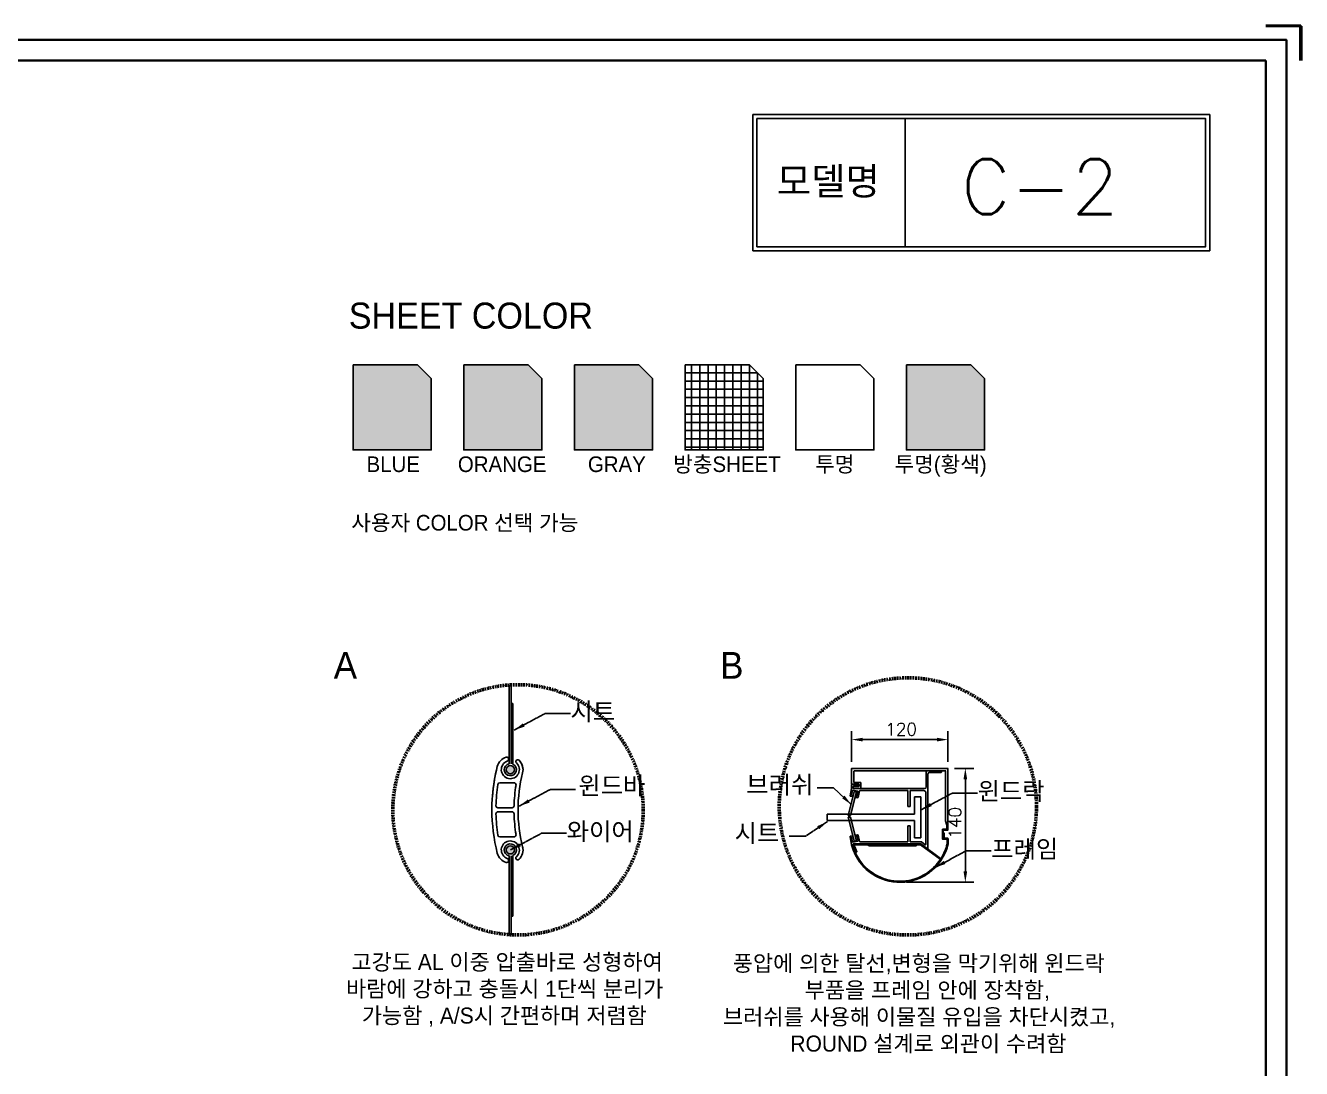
# Model space of a CAD drawing. Header units: millimetres. Extents: x 150937 to 394412, y 327166 to 584759.
# Drawn here: x 204794 to 214104, y 407114 to 414728 of the extents above; entities that cross this region are included whole.
import ezdxf

# ---------------------------------------------------------------- set-up
doc = ezdxf.new("R2010")
doc.units = ezdxf.units.MM
for name, pattern in [('CEN', [62, 60, -1, 0, -1]), ('HIDDEN', [0.375, 0.25, -0.125]), ('HIDDENX2', [19.05, 12.7, -6.35])]:
    doc.linetypes.add(name, pattern=pattern)
doc.layers.add('2', color=2, linetype='HIDDEN')
doc.layers.add('7', color=7, linetype='Continuous')
for name, color, linetype, lineweight in [('2문자(명칭)', 7, 'Continuous', 20), ('4윤곽선', 5, 'Continuous', 70), ('5치수해치', 7, 'Continuous', 25), ('지시선', 1, 'CEN', 20), ('지시선문자', 40, 'Continuous', 20), ('확대선', 1, 'HIDDENX2', 50)]:
    doc.layers.add(name, color=color, linetype=linetype, lineweight=lineweight)
doc.layers.add('plot선', color=130, linetype='Continuous', plot=False)
doc.styles.add('ROMANS', font='romans.shx')
doc.styles.get("Standard").update_dxf_attribs({"font": 'arial.ttf'})
doc.styles.add('돋움', font='')
doc.styles.get('돋움').set_extended_font_data('Dotum')
doc.dimstyles.new('1004', dxfattribs={"dimscale": 50, "dimtxt": 1.8, "dimasz": 1.6, "dimexe": 1.25, "dimexo": 1, "dimtad": 1, "dimtxsty": 'ROMANS', "dimcen": 2.5, "dimclrd": 94, "dimclre": 94, "dimclrt": 151, "dimadec": 0, "dimazin": 0, "dimtfac": 1, "dimtix": 1, "dimtmove": 0, "dimatfit": 3, "dimfxl": 0, "dimarcsym": 0})

# ---------------------------------------------------------------- blocks, each defined once
blk = doc.blocks.new('*D110')
at = {"layer": '5치수해치', "color": 94, "lineweight": -2, "transparency": 16777216}
for p, q in [((75789.2, 61064.1), (75789.2, 61289.2)), ((76492.8, 61064.1), (76492.8, 61289.2)), ((75869.2, 61226.7), (76412.8, 61226.7))]:
    blk.add_line(p, q, dxfattribs=at)
at = {"layer": '5치수해치', "color": 94, "transparency": 16777216}
for points in [[(75869.2, 61240), (75869.2, 61213.3), (75789.2, 61226.7)], [(76412.8, 61240), (76412.8, 61213.3), (76492.8, 61226.7)]]:
    blk.add_solid(points, dxfattribs=at)
at = {"layer": '5치수해치', "color": 151, "transparency": 16777216, "insert": (76150.8, 61302.9), "char_height": 90, "attachment_point": 5, "style": 'ROMANS'}
blk.add_mtext('120', dxfattribs=at)
blk = doc.blocks.new('*D111')
at = {"layer": '5치수해치', "color": 94, "lineweight": -2, "transparency": 16777216}
for p, q in [((76539.9, 61017), (76682.1, 61017)), ((76619.6, 60937), (76619.6, 60265.3)), ((76190.9, 60185.3), (76682.1, 60185.3))]:
    blk.add_line(p, q, dxfattribs=at)
at = {"layer": '5치수해치', "color": 94, "transparency": 16777216}
for points in [[(76606.2, 60937), (76632.9, 60937), (76619.6, 61017)], [(76606.2, 60265.3), (76632.9, 60265.3), (76619.6, 60185.3)]]:
    blk.add_solid(points, dxfattribs=at)
at = {"layer": '5치수해치', "color": 151, "transparency": 16777216, "insert": (76543.3, 60619), "char_height": 90, "attachment_point": 5, "rotation": 90, "style": 'ROMANS'}
blk.add_mtext('140', dxfattribs=at)
blk = doc.blocks.new('C-2 BASE')
h = blk.add_hatch(color=5)
h.dxf.hatch_style = 1
h.paths.add_polyline_path([(14090.459, 11756.711), (14660.152, 11756.711), (14660.152, 12277.851), (14560.152, 12377.851), (14090.459, 12377.851)])
h = blk.add_hatch(color=20)
h.dxf.hatch_style = 1
h.paths.add_polyline_path([(15467.652, 11756.711), (15467.652, 12277.851), (15367.652, 12377.851), (14897.959, 12377.851), (14897.959, 11756.711)])
h = blk.add_hatch(color=252)
h.dxf.hatch_style = 1
h.paths.add_polyline_path([(15705.459, 11756.711), (16275.152, 11756.711), (16275.152, 12277.851), (16175.152, 12377.851), (15705.459, 12377.851)])
h = blk.add_hatch()
h.set_pattern_fill('NET', color=3, scale=19)
h.set_pattern_definition([(0, (11365.153, 10247.13), (0, 60.325), []), (90, (11365.153, 10247.13), (-60.325, 4e-15), [])])
h.paths.add_polyline_path([(17082.652, 12277.851), (16982.652, 12377.851), (16512.959, 12377.851), (16512.959, 11756.711), (17082.652, 11756.711)])
at = {"true_color": 0xfae6b4}
h = blk.add_hatch(color=254, dxfattribs=at)
h.dxf.hatch_style = 1
h.paths.add_polyline_path([(18697.652, 12277.851), (18597.652, 12377.851), (18127.959, 12377.851), (18127.959, 11756.711), (18697.652, 11756.711)])
h = blk.add_hatch(color=256)
h.paths.add_polyline_path([(17762.241, 9261.119), (17744.908, 9263.549), (17737.23, 9232.37, -0.39247851), (17735.8, 9226.561), (17701.603, 9087.689), (17719.885, 9087.689)])
h.paths.add_polyline_path([(17719.885, 9075.562), (17701.603, 9075.562), (17735.006, 8939.914, -0.51541332), (17736.719, 8932.958), (17744.908, 8899.702), (17762.241, 8902.132)])
at = {"layer": '7'}
h = blk.add_hatch(color=256, dxfattribs=at)
h.paths.add_polyline_path([(15266.713, 9422.821, 1), (15208.079, 9422.821, 1)])
h.paths.add_polyline_path([(15266.713, 8836.484, 1), (15208.079, 8836.484, 1)])
for p, q in [((17701.603, 9087.689), (17744.908, 9263.549)), ((17719.885, 9087.689), (17762.241, 9261.119)), ((17744.908, 9263.549), (17762.241, 9261.119)), ((18186.563, 9224.108), (18186.563, 9097.658)), ((18186.563, 9224.108), (18233.47, 9224.108)), ((18233.47, 9224.108), (18233.47, 9050.751)), ((17548.922, 9097.658), (18186.563, 9097.658)), ((17548.922, 9097.658), (17548.922, 9050.751)), ((17548.922, 9050.751), (18186.563, 9050.751)), ((17701.591, 9087.689), (17719.885, 9087.689)), ((17701.591, 9075.562), (17719.885, 9075.562)), ((17701.603, 9075.562), (17744.908, 8899.702)), ((17719.885, 9075.562), (17762.241, 8902.132)), ((18186.563, 8924.302), (18186.563, 9050.751)), ((18233.47, 8924.302), (18233.47, 9097.658)), ((17744.908, 8899.702), (17762.241, 8902.132)), ((18186.563, 8924.302), (18233.47, 8924.302))]:
    blk.add_line(p, q)
for points in [[(14090.459, 12377.851), (14560.152, 12377.851), (14660.152, 12277.851), (14660.152, 11756.711), (14090.459, 11756.711)], [(14897.959, 12377.851), (15367.652, 12377.851), (15467.652, 12277.851), (15467.652, 11756.711), (14897.959, 11756.711)], [(15705.459, 12377.851), (16175.152, 12377.851), (16275.152, 12277.851), (16275.152, 11756.711), (15705.459, 11756.711)], [(16512.959, 12377.851), (16982.652, 12377.851), (17082.652, 12277.851), (17082.652, 11756.711), (16512.959, 11756.711)], [(17320.459, 12377.851), (17790.152, 12377.851), (17890.152, 12277.851), (17890.152, 11756.711), (17320.459, 11756.711)], [(18127.959, 12377.851), (18597.652, 12377.851), (18697.652, 12277.851), (18697.652, 11756.711), (18127.959, 11756.711)]]:
    blk.add_lwpolyline(points, close=True)
at = {"layer": '2'}
for centre, start, end in [((17733.385, 9230.236), 258.4619485, 78.4619485), ((17733.385, 8935.826), 281.5380515, 101.5380515)]:
    blk.add_arc(centre, 4.398, start, end, dxfattribs=at)
at = {"layer": '4윤곽선', "lineweight": 35}
for p, q in [((21000, 14850), (20750, 14850)), ((21000, 14850), (20750, 14850)), ((21000, 14600), (21000, 14850)), ((21000, 14600), (21000, 14850)), ((21000, 14600), (21000, 14850)), ((21010, 14600), (21010, 14850)), ((20750, 14600), (250, 14600)), ((20750, 250), (20750, 14600))]:
    blk.add_line(p, q, dxfattribs=at)
blk.add_lwpolyline([(20900, 100), (100, 100), (100, 14750), (20900, 14750)], close=True, dxfattribs=at)
at = {"layer": '5치수해치'}
blk.add_line((18119.011, 14175.226), (18119.011, 13240.435), dxfattribs=at)
at = {"layer": '5치수해치', "linetype": 'ByBlock'}
for points in [[(17006.829, 14205.226), (20340.727, 14205.226), (20340.727, 13210.435), (17006.829, 13210.435)], [(17036.829, 14175.226), (20310.727, 14175.226), (20310.727, 13240.435), (17036.829, 13240.435)]]:
    blk.add_lwpolyline(points, close=True, dxfattribs=at)
at = {"layer": '7'}
for p, q in [((15227.69, 10040.756), (15227.69, 9465.712)), ((15242.349, 10041.695), (15242.349, 9465.712)), ((15256.561, 9906.317), (15241.902, 9906.317)), ((15256.561, 9906.317), (15256.561, 9462.4)), ((17726.967, 9374.734), (17726.967, 9429.556)), ((17726.967, 9429.556), (17726.967, 9325.774)), ((17729.899, 9432.488), (18427.64, 9432.488)), ((17744.557, 9411.966), (17744.557, 9328.706)), ((18411.809, 9414.898), (17747.489, 9414.898)), ((18272.261, 9297.044), (18272.261, 9411.38)), ((18275.192, 9414.311), (18380.733, 9414.311)), ((18383.665, 9411.38), (18383.665, 9405.516)), ((18412.982, 9395.574), (18412.982, 9413.725)), ((18430.572, 9429.556), (18430.572, 8983.931)), ((15160.395, 9327.541), (15264.235, 9327.541)), ((17726.967, 9325.774), (17726.967, 9318.738)), ((17726.967, 9310.53), (17726.967, 9285.317)), ((17729.899, 9315.807), (17779.738, 9315.807)), ((17770.943, 9313.461), (17729.899, 9313.461)), ((17794.396, 9328.706), (17744.557, 9328.706)), ((17782.669, 9312.875), (17782.669, 9303.494)), ((17794.396, 9286.49), (17794.396, 9328.706)), ((18283.987, 9390.858), (18283.987, 9374.78)), ((18283.987, 9374.78), (18283.987, 9084.557)), ((18283.987, 9346.883), (18283.987, 8848.341)), ((18380.733, 9402.585), (18295.714, 9402.585)), ((18380.733, 9402.585), (18339.689, 9402.585)), ((18412.982, 9048.88), (18412.982, 9395.574)), ((18430.572, 9327.573), (18430.572, 9282.972)), ((17717.293, 9232.025), (17726.967, 9285.317)), ((17732.505, 9225.928), (17719.579, 9228.566)), ((17734.12, 9270.48), (17727.67, 9238.883)), ((17729.956, 9235.424), (17734.264, 9234.545)), ((17772.055, 9265.762), (17737.572, 9272.734)), ((17738.694, 9288.249), (17738.694, 9298.803)), ((17738.694, 9289.422), (17738.694, 9297.63)), ((17741.626, 9301.735), (17770.943, 9301.735)), ((17779.738, 9300.562), (17741.626, 9300.562)), ((17741.626, 9286.49), (17794.396, 9286.49)), ((17741.626, 9285.317), (17777.392, 9285.317)), ((17771.283, 9218.011), (17758.357, 9220.65)), ((17760.116, 9229.267), (17764.425, 9228.388)), ((17767.884, 9230.674), (17774.334, 9262.271)), ((17785.655, 9268.287), (17774.742, 9220.297)), ((17777.392, 9285.317), (18129.224, 9285.317)), ((18129.224, 9270.659), (17788.533, 9270.659)), ((18129.224, 9285.317), (18260.534, 9285.317)), ((18134.472, 9270.659), (18129.224, 9270.659)), ((18137.403, 9156.323), (18137.403, 9267.727)), ((18154.993, 9156.323), (18154.993, 9267.727)), ((18251.739, 9270.659), (18157.925, 9270.659)), ((18269.329, 8877.365), (18269.329, 9253.069)), ((18430.572, 9277.109), (18430.572, 9146.644)), ((18430.572, 9277.109), (18430.572, 9146.644)), ((15249.834, 9144.311), (15147.194, 9144.311)), ((18152.062, 9153.391), (18140.335, 9153.391)), ((15147.194, 9114.994), (15249.834, 9114.994)), ((18283.987, 9078.694), (18283.987, 8848.341)), ((18412.982, 9048.88), (18421.777, 9017.32)), ((18430.572, 9111.464), (18430.572, 8983.931)), ((17732.505, 8940.134), (17719.579, 8937.496)), ((17771.283, 8948.051), (17758.357, 8945.412)), ((17785.655, 8897.775), (17774.742, 8945.765)), ((18137.403, 9009.739), (18137.403, 8895.403)), ((18152.062, 9012.671), (18140.335, 9012.671)), ((18154.993, 9009.739), (18154.993, 8895.403)), ((18389.592, 8918.261), (18389.592, 8985.104)), ((18392.524, 8988.036), (18418.845, 8988.036)), ((18396.498, 8917.675), (18396.498, 8959.891)), ((18396.628, 8978.068), (18396.628, 8918.261)), ((18399.429, 8962.823), (18399.429, 8962.823)), ((18399.56, 8981), (18427.64, 8981)), ((18402.361, 8924.711), (18402.361, 8959.891)), ((18421.777, 8990.967), (18421.777, 9017.32)), ((15264.235, 8931.764), (15160.395, 8931.764)), ((17734.12, 8895.582), (17727.67, 8927.179)), ((17729.956, 8930.637), (17734.264, 8931.517)), ((17772.055, 8900.3), (17737.572, 8893.328)), ((17740.417, 8880.745), (17776.806, 8880.745)), ((17742.1, 8880.745), (17845.482, 8880.745)), ((17751.26, 8873.709), (17777.262, 8873.709)), ((17760.116, 8936.795), (17764.425, 8937.674)), ((17767.884, 8935.388), (17774.334, 8903.791)), ((17777.262, 8873.709), (17844.966, 8873.709)), ((17777.392, 8880.745), (18129.224, 8880.745)), ((18129.224, 8895.403), (17788.533, 8895.403)), ((17856.004, 8873.988), (17845.482, 8880.745)), ((17856.004, 8866.952), (17845.917, 8873.43)), ((17856.955, 8873.709), (18129.094, 8873.709)), ((17856.955, 8866.673), (18195.305, 8866.673)), ((17918.967, 8866.673), (18129.094, 8866.673)), ((18191.888, 8873.709), (18129.094, 8873.709)), ((18195.305, 8866.673), (18129.094, 8866.673)), ((18129.224, 8895.403), (18137.403, 8895.403)), ((18196.037, 8880.745), (18129.224, 8880.745)), ((18154.993, 8895.403), (18236.036, 8895.403)), ((18198.848, 8880.745), (18194.192, 8874.828)), ((18231.215, 8880.745), (18196.037, 8880.745)), ((18201.385, 8872.59), (18197.609, 8867.791)), ((18198.848, 8880.745), (18231.084, 8880.745)), ((18229.734, 8873.709), (18203.689, 8873.709)), ((18372.442, 8768.462), (18229.734, 8873.709)), ((18375.984, 8774.592), (18232.824, 8880.172)), ((18279.316, 8845.981), (18232.955, 8880.172)), ((18237.776, 8894.831), (18264.657, 8875.006)), ((18392.524, 8915.33), (18393.697, 8915.33)), ((18424.059, 8914.743), (18399.429, 8914.743)), ((18428.356, 8921.779), (18405.293, 8921.779)), ((18424.059, 8880.598), (18424.059, 8914.743)), ((18431.287, 8880.598), (18431.287, 8918.848)), ((15227.69, 8793.593), (15227.69, 8218.549)), ((15242.349, 8793.593), (15242.343, 8217.61)), ((15256.561, 8352.987), (15256.561, 8796.904)), ((17756.776, 8823.059), (17749.183, 8812.558)), ((17756.776, 8823.059), (17749.183, 8812.558)), ((17755.019, 8823.068), (17750.459, 8816.518)), ((17764.536, 8823.008), (17756.943, 8812.506)), ((15256.561, 8352.987), (15241.902, 8352.987))]:
    blk.add_line(p, q, dxfattribs=at)
for centre in [(15237.396, 9422.821), (15237.396, 8836.484)]:
    blk.add_circle(centre, 29.317, dxfattribs=at)
for centre, radius, start, end in [((15234.683, 9422.821), 95.28, 107.4482981, 165.7945988), ((15210.481, 9499.723), 14.658, 356.412808, 107.3305606), ((15210.452, 9498.806), 14.658, 289.5242108, 0), ((16392.815, 9129.652), 1289.941, 165.7945988, 194.2054012), ((16392.815, 9129.652), 1289.941, 165.7945988, 175.4608326), ((15237.396, 9422.821), 65.963, 109.5242108, 48.256667), ((15237.396, 9422.821), 43.975, 102.7503346, 64.163057), ((15291.073, 9480.44), 14.658, 45.617735, 175.0391224), ((15291.073, 9482.975), 14.658, 184.9608776, 228.256667), ((15234.683, 9422.821), 95.28, 345.7945988, 45.617735), ((15234.683, 9422.821), 95.28, 4.2534639, 45.617735), ((17729.899, 9429.556), 2.932, 90, 180), ((17747.489, 9411.966), 2.932, 90, 180), ((18275.192, 9411.38), 2.932, 90, 180), ((18380.733, 9411.38), 2.932, 0, 90), ((18380.733, 9405.516), 2.932, 270, 0), ((18411.809, 9413.725), 1.173, 0, 90), ((18427.64, 9429.556), 2.932, 0, 90), ((16392.815, 9129.652), 1260.624, 171.5434807, 178.6517396), ((15160.395, 9312.883), 14.658, 90, 171.5434807), ((15264.235, 9312.883), 14.658, 350.7782205, 90), ((16392.815, 9129.652), 1128.699, 170.7782205, 178.5307164), ((16392.815, 9129.652), 1099.382, 165.7945988, 180), ((17729.899, 9318.738), 2.932, 180, 270), ((17729.899, 9310.53), 2.932, 90, 180), ((17770.943, 9307.598), 5.863, 270, 90), ((17779.738, 9312.875), 2.932, 0, 90), ((18295.714, 9390.858), 11.727, 90, 180), ((17720.166, 9231.439), 2.932, 168.4619485, 258.4619485), ((17730.542, 9238.297), 2.932, 168.4619485, 258.4619485), ((17736.991, 9269.86), 2.932, 78.5699884, 168.5699884), ((17741.626, 9298.803), 2.932, 90, 180), ((17741.626, 9297.63), 2.932, 90, 180), ((17741.626, 9289.422), 2.932, 180, 270), ((17741.626, 9288.249), 2.932, 180, 270), ((17759.237, 9224.959), 4.398, 78.4619485, 258.4619485), ((17765.011, 9231.26), 2.932, 258.4619485, 348.4619485), ((17771.87, 9220.884), 2.932, 258.4619485, 348.4619485), ((17771.474, 9262.888), 2.932, 348.5699884, 78.5699884), ((17779.738, 9303.494), 2.932, 270, 0), ((17788.533, 9267.727), 2.932, 90, 180), ((18134.472, 9267.727), 2.932, 0, 90), ((18157.925, 9267.727), 2.932, 90, 180), ((18251.739, 9253.069), 17.59, 0, 90), ((18260.534, 9297.044), 11.727, 270, 0), ((15147.194, 9158.969), 14.658, 178.6517396, 270), ((15249.834, 9158.969), 14.658, 270, 358.5307164), ((16392.815, 9129.652), 1099.382, 180, 194.2054012), ((18140.335, 9156.323), 2.932, 180, 270), ((18152.062, 9156.323), 2.932, 270, 0), ((15147.194, 9100.335), 14.658, 90, 181.3482604), ((16392.815, 9129.652), 1260.624, 181.3482604, 188.4565193), ((15249.834, 9100.335), 14.658, 1.4692836, 90), ((16392.815, 9129.652), 1128.699, 181.4692836, 189.2217795), ((15160.395, 8946.422), 14.658, 188.4565193, 270), ((15264.235, 8946.422), 14.658, 270, 9.2217795), ((17759.237, 8941.103), 4.398, 101.5380515, 281.5380515), ((17771.87, 8945.178), 2.932, 11.5380515, 101.5380515), ((18140.335, 9009.739), 2.932, 90, 180), ((18152.062, 9009.739), 2.932, 0, 90), ((18392.524, 8985.104), 2.932, 90, 180), ((18399.429, 8959.891), 2.932, 90, 180), ((18399.56, 8978.068), 2.932, 90, 180), ((18399.429, 8959.891), 2.932, 0, 90), ((18418.845, 8990.967), 2.932, 270, 0), ((18427.64, 8983.931), 2.932, 270, 0), ((15237.396, 8836.484), 65.963, 311.743333, 250.5173246), ((15237.396, 8836.484), 43.975, 295.836943, 257.2496654), ((15234.683, 8836.484), 95.28, 314.382265, 14.2054012), ((15234.683, 8836.484), 95.28, 4.2534639, 14.2054012), ((17720.166, 8934.623), 2.932, 101.5380515, 191.5380515), ((18067.891, 8961.619), 351.681, 184.4983055, 204.3175687), ((17730.542, 8927.765), 2.932, 101.5380515, 191.5380515), ((17736.991, 8896.202), 2.932, 191.4300116, 281.4300116), ((17740.417, 8877.813), 2.932, 90, 194.1048719), ((18078.77, 8962.832), 351.802, 194.1048719, 203.1076924), ((17742.1, 8877.813), 2.932, 90, 194.1778407), ((18078.639, 8962.832), 350.043, 194.1778407, 203.226977), ((18078.639, 8962.832), 350.043, 194.1778407, 203.226977), ((17751.26, 8870.777), 2.932, 90, 195.7053095), ((18078.639, 8962.832), 343.007, 195.7053095, 203.7980556), ((18078.639, 8962.832), 362.11, 204.5189935, 346.8737974), ((17765.011, 8934.802), 2.932, 11.5380515, 101.5380515), ((17771.474, 8903.173), 2.932, 281.4300116, 11.4300116), ((17788.533, 8898.335), 2.932, 180, 270), ((17844.966, 8871.95), 1.759, 57.2921728, 90), ((17856.955, 8875.468), 1.759, 237.2921728, 270), ((17856.955, 8868.432), 1.759, 237.2921728, 270), ((18191.888, 8876.64), 2.932, 270, 321.8028087), ((18195.305, 8869.604), 2.932, 270, 321.8028087), ((18203.689, 8870.777), 2.932, 90, 141.8028087), ((18231.084, 8877.813), 2.932, 53.5912254, 90), ((18231.215, 8877.813), 2.932, 53.5912254, 90), ((18236.036, 8892.471), 2.932, 53.5912254, 90), ((18266.397, 8877.365), 2.932, 233.5912254, 0), ((18281.056, 8848.341), 2.932, 233.5912254, 0), ((18078.639, 8962.832), 362.11, 304.9446073, 346.8737974), ((18078.631, 8962.82), 355.074, 328.1415143, 346.6089002), ((18392.524, 8918.261), 2.932, 180, 270), ((18393.697, 8918.261), 2.932, 270, 0), ((18399.429, 8917.675), 2.932, 180, 270), ((18405.293, 8924.711), 2.932, 180, 270), ((18428.356, 8918.848), 2.932, 0, 90), ((15234.683, 8836.484), 95.28, 194.2054012, 252.5088883), ((15210.452, 8759.59), 14.658, 252.5088883, 0), ((15210.479, 8760.488), 14.658, 356.4865182, 70.403102), ((15291.073, 8776.329), 14.658, 131.743333, 175.0391224), ((15291.073, 8778.865), 14.658, 184.9608776, 314.382265), ((17749.015, 8817.523), 1.759, 204.3175687, 325.1547877), ((18078.639, 8962.832), 362.11, 204.5189935, 235.405969), ((17753.575, 8824.073), 1.759, 325.1547877, 23.1076924), ((17755.35, 8824.09), 1.759, 324.1310788, 23.226977), ((18078.631, 8962.82), 355.074, 205.0451252, 326.0386585), ((18078.631, 8962.82), 355.074, 205.0451252, 267.129829), ((17763.29, 8823.969), 1.574, 322.3455208, 28.7008433), ((18078.631, 8962.82), 355.074, 305.6159223, 326.0386585), ((18370.702, 8766.102), 2.932, 326.0386585, 53.5912254), ((18377.724, 8776.952), 2.932, 233.5912254, 328.1415143), ((18078.639, 8962.832), 362.11, 272.154441, 300.633059)]:
    blk.add_arc(centre, radius, start, end, dxfattribs=at)
at = {"layer": 'plot선', "lineweight": 35}
for p, q in [((21005, 14855), (20750, 14855)), ((21005, 14600), (21005, 14855)), ((21005, 14600), (21005, 14855))]:
    blk.add_line(p, q, dxfattribs=at)
at = {"layer": '확대선'}
for centre, radius in [((18137.858, 9154.755), 938.575), ((15293.433, 9129.652), 913.472)]:
    blk.add_circle(centre, radius, dxfattribs=at)
at = {"attachment_point": 1}
for s, insert, char_height in [('{\\fGulim|b0|i0|c129|p50;SHEET COLOR}', (14058.616, 12832.417), 190), ('{\\fGulim|b0|i0|c129|p50;BLUE}', (14188.193, 11709.428), 114), ('{\\fGulim|b0|i0|c129|p50;ORANGE}', (14854.509, 11709.428), 114), ('{\\fGulim|b0|i0|c129|p50;GRAY}', (15803.193, 11709.428), 114), ('{\\fGulim|b0|i0|c129|p50;방충SHEET}', (16426.307, 11709.428), 114), ('{\\fGulim|b0|i0|c129|p50;투명}', (17461.444, 11709.428), 114), ('{\\fGulim|b0|i0|c129|p50;투명(황색)}', (18041.307, 11709.428), 114), ('{\\fGulim|b0|i0|c129|p50;B}', (16767.707, 10281.894), 195.44565)]:
    blk.add_mtext_dynamic_manual_height_columns(s, width=2685.01895, gutter_width=12.5, heights=[0], dxfattribs=dict(at, insert=insert, char_height=char_height))
at = {"layer": '2문자(명칭)', "linetype": 'ByBlock', "attachment_point": 5, "style": 'ROMANS'}
for s, insert, char_height in [('C-2', (19100.499, 13678.116), 400), ('{\\fGulim|b0|i0|c129|p50;모델명}', (17557.042, 13708.116), 200)]:
    blk.add_mtext_dynamic_manual_height_columns(s, width=1679.94412, gutter_width=12.5, heights=[467.538], dxfattribs=dict(at, insert=insert, char_height=char_height))
at = {"layer": '2문자(명칭)', "attachment_point": 1}
for s, width, insert, char_height in [('{\\fGulim|b0|i0|c129|p50;사용자 COLOR 선택 가능}', 2685.01895, (14077.075, 11282.346), 114), ('\\pi96.56266;{\\fDotum|b0|i0|c129|p50;고강도 AL 이중 압출바로 성형하여 \\P\\pi56.70465;바람에 강하고 충돌시 1단씩 분리가 \\H1.5369x; \\H0.65068x;\\P\\pi172.21889;가능함 , A/S시 간편하며 저렴함\\H1.3579x; }', 2685.01895, (13981.588, 8077.278), 117.26739), ('\\pi112.90035;{\\fDotum|b0|i0|c129|p50;풍압에 의한 탈선,변형을 막기위해 윈드락   \\P\\pi637.89942;부품을 프레임 안에 장착함,\\P\\pi41.77651;브러쉬를 사용해 이물질 유입을 차단시켰고, \\P\\pi533.03892;ROUND 설계로 외관이 수려함}', 3257.72749, (16747.439, 8068.357), 117.26739)]:
    blk.add_mtext_dynamic_manual_height_columns(s, width=width, gutter_width=12.5, heights=[0], dxfattribs=dict(at, insert=insert, char_height=char_height))
at = {"layer": '7', "insert": (13948.385, 10281.894), "char_height": 195.44565, "attachment_point": 1}
blk.add_mtext_dynamic_manual_height_columns('{\\fGulim|b0|i0|c129|p50;A}', width=2685.01895, gutter_width=12.5, heights=[0], dxfattribs=at)
at = {"layer": '지시선문자', "char_height": 130, "attachment_point": 1, "style": '돋움'}
for s, insert in [('시트', (15675.38, 9911.905)), ('브러쉬', (16958.912, 9378.036)), ('시트', (16873.824, 9024.663)), ('프레임', (18746.173, 8908.884))]:
    blk.add_mtext(s, dxfattribs=dict(at, insert=insert))
for s, insert, width in [('윈드바', (15733.628, 9371.049), 645.57203), ('윈드락', (18646.338, 9330.917), 1056.23289), ('와이어', (15648.245, 9037.374), 645.57203)]:
    blk.add_mtext(s, dxfattribs=dict(at, insert=insert, width=width))
at = {"layer": '5치수해치'}
dim = blk.add_linear_dim(base=(18430.572, 9642.142), p1=(17726.967, 9429.556), p2=(18430.572, 9429.556), text='120', dimstyle='1004', dxfattribs=at)
dim.commit()
dim.dimension.update_dxf_attribs({"geometry": '*D110', "text_midpoint": (18088.536, 9642.142), "dimtype": 128, "insert": (-58062.274, -51584.532)})
dim = blk.add_linear_dim(base=(18557.295, 8600.722), p1=(18427.64, 9432.488), p2=(18078.639, 8600.722), angle=90, text='140', dimstyle='1004', dxfattribs=at)
dim.commit()
dim.dimension.update_dxf_attribs({"geometry": '*D111', "text_midpoint": (18557.295, 9034.429), "dimtype": 128, "insert": (-58062.274, -51584.532)})
at = {"layer": '지시선'}
for points in [[(15264.531, 9711.015), (15492.501, 9833.152), (15675.38, 9833.152)], [(15301.403, 9156.309), (15529.374, 9278.446), (15712.252, 9278.446)], [(17725.275, 9168.217), (17596.023, 9290.354), (17476.949, 9290.354)], [(18235.489, 9130.027), (18463.46, 9252.164), (18646.338, 9252.164)], [(17550.941, 9043.349), (17390.216, 8936.981), (17271.142, 8936.981)], [(15237.396, 8836.484), (15465.367, 8958.621), (15648.245, 8958.621)], [(18335.323, 8707.994), (18563.294, 8830.132), (18746.173, 8830.132)]]:
    blk.add_leader(points, dimstyle='1004', override={"dimgap": 0.625, "dimtad": 0}, dxfattribs=at)

msp = doc.modelspace()

# ---------------------------------------------------------------- block references
msp.add_blockref('C-2 BASE', (193094.179, 399872.799))

doc.saveas('drawing.dxf')
